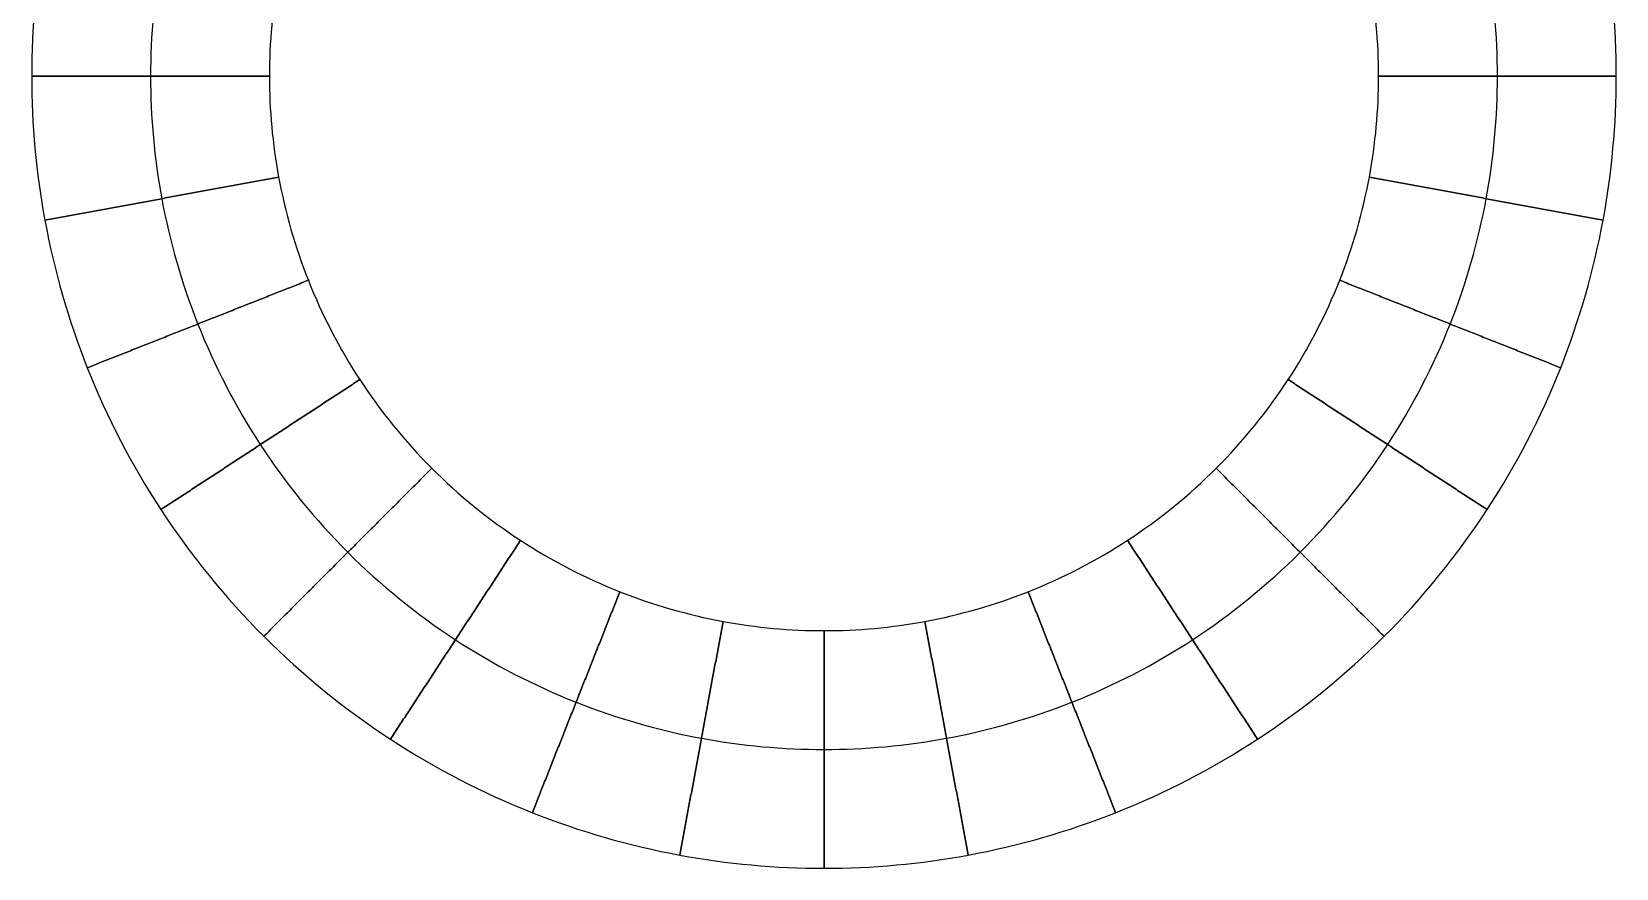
# Model space of a CAD drawing. Header units: millimetres. Extents: x 20.2 to 60.2, y 0 to 42.2.
# Drawn here: x 20.17 to 60.17, y 0 to 21.12 of the extents above; entities that cross this region are included whole.
import ezdxf

# ---------------------------------------------------------------- set-up
doc = ezdxf.new("R2010")
doc.units = ezdxf.units.MM
doc.layers.add('CHARGING$Platiene Rund Transmitter', color=178, linetype='Continuous', true_color=0x000000)

msp = doc.modelspace()

# ---------------------------------------------------------------- linework, layer by layer
at = {"layer": 'CHARGING$Platiene Rund Transmitter', "color": 86, "true_color": 0x118002}
for points in [[(40.166, 40), (41.386, 40), (43.899, 39.769), (47.626, 38.698), (51.21, 36.841), (54.409, 34.243), (57.007, 31.044), (58.864, 27.46), (59.935, 23.733), (60.278, 20), (59.935, 16.267), (58.864, 12.54), (57.007, 8.955), (54.409, 5.757), (51.21, 3.159), (47.626, 1.302), (43.899, 0.231), (40.166, -0.112), (36.433, 0.231), (32.706, 1.302), (29.121, 3.159), (25.923, 5.757), (23.325, 8.956), (21.468, 12.54), (20.396, 16.267), (20.054, 20), (20.396, 23.733), (21.468, 27.46), (23.325, 31.045), (25.923, 34.243), (29.121, 36.841), (32.705, 38.698), (36.433, 39.769), (38.946, 40), (40.166, 40)], [(40.166, 40, 1), (41.386, 40, 1), (43.899, 39.769, 1), (47.626, 38.698, 1), (51.21, 36.841, 1), (54.409, 34.243, 1), (57.007, 31.044, 1), (58.864, 27.46, 1), (59.935, 23.733, 1), (60.278, 20, 1), (59.935, 16.267, 1), (58.864, 12.54, 1), (57.007, 8.955, 1), (54.409, 5.757, 1), (51.21, 3.159, 1), (47.626, 1.302, 1), (43.899, 0.231, 1), (40.166, -0.112, 1), (36.433, 0.231, 1), (32.706, 1.302, 1), (29.121, 3.159, 1), (25.923, 5.757, 1), (23.325, 8.956, 1), (21.468, 12.54, 1), (20.396, 16.267, 1), (20.054, 20, 1), (20.396, 23.733, 1), (21.468, 27.46, 1), (23.325, 31.045, 1), (25.923, 34.243, 1), (29.121, 36.841, 1), (32.705, 38.698, 1), (36.433, 39.769, 1), (38.946, 40, 1), (40.166, 40, 1)], [(40.166, 40, 0.5), (41.386, 40, 0.5), (43.899, 39.769, 0.5), (47.626, 38.698, 0.5), (51.21, 36.841, 0.5), (54.409, 34.243, 0.5), (57.007, 31.044, 0.5), (58.864, 27.46, 0.5), (59.935, 23.733, 0.5), (60.278, 20, 0.5), (59.935, 16.267, 0.5), (58.864, 12.54, 0.5), (57.007, 8.955, 0.5), (54.409, 5.757, 0.5), (51.21, 3.159, 0.5), (47.626, 1.302, 0.5), (43.899, 0.231, 0.5), (40.166, -0.112, 0.5), (36.433, 0.231, 0.5), (32.706, 1.302, 0.5), (29.121, 3.159, 0.5), (25.923, 5.757, 0.5), (23.325, 8.956, 0.5), (21.468, 12.54, 0.5), (20.396, 16.267, 0.5), (20.054, 20, 0.5), (20.396, 23.733, 0.5), (21.468, 27.46, 0.5), (23.325, 31.045, 0.5), (25.923, 34.243, 0.5), (29.121, 36.841, 0.5), (32.705, 38.698, 0.5), (36.433, 39.769, 0.5), (38.946, 40, 0.5), (40.166, 40, 0.5)], [(40.166, 37), (41.203, 37), (43.339, 36.804), (46.507, 35.893), (49.554, 34.315), (52.272, 32.107), (54.481, 29.388), (56.059, 26.341), (56.97, 23.173), (57.261, 20), (56.97, 16.827), (56.059, 13.659), (54.481, 10.612), (52.272, 7.894), (49.554, 5.685), (46.507, 4.107), (43.339, 3.196), (40.166, 2.905), (36.993, 3.196), (33.825, 4.107), (30.778, 5.685), (28.06, 7.893), (25.851, 10.612), (24.273, 13.659), (23.362, 16.827), (23.071, 20), (23.362, 23.173), (24.273, 26.341), (25.851, 29.388), (28.059, 32.106), (30.778, 34.315), (33.825, 35.893), (36.993, 36.804), (39.129, 37), (40.166, 37)], [(40.166, 37, 1), (41.203, 37, 1), (43.339, 36.804, 1), (46.507, 35.893, 1), (49.554, 34.315, 1), (52.272, 32.107, 1), (54.481, 29.388, 1), (56.059, 26.341, 1), (56.97, 23.173, 1), (57.261, 20, 1), (56.97, 16.827, 1), (56.059, 13.659, 1), (54.481, 10.612, 1), (52.272, 7.894, 1), (49.554, 5.685, 1), (46.507, 4.107, 1), (43.339, 3.196, 1), (40.166, 2.905, 1), (36.993, 3.196, 1), (33.825, 4.107, 1), (30.778, 5.685, 1), (28.06, 7.893, 1), (25.851, 10.612, 1), (24.273, 13.659, 1), (23.362, 16.827, 1), (23.071, 20, 1), (23.362, 23.173, 1), (24.273, 26.341, 1), (25.851, 29.388, 1), (28.059, 32.106, 1), (30.778, 34.315, 1), (33.825, 35.893, 1), (36.993, 36.804, 1), (39.129, 37, 1), (40.166, 37, 1)], [(40.166, 34), (41.02, 34), (42.779, 33.839), (45.388, 33.088), (47.897, 31.789), (50.136, 29.97), (51.955, 27.731), (53.254, 25.222), (54.005, 22.613), (54.244, 20), (54.005, 17.387), (53.254, 14.778), (51.955, 12.269), (50.136, 10.03), (47.897, 8.211), (45.388, 6.912), (42.779, 6.161), (40.166, 5.922), (37.553, 6.161), (34.944, 6.912), (32.435, 8.211), (30.196, 10.03), (28.377, 12.269), (27.078, 14.778), (26.327, 17.387), (26.088, 20), (26.327, 22.613), (27.077, 25.222), (28.377, 27.731), (30.196, 29.97), (32.435, 31.789), (34.944, 33.088), (37.553, 33.839), (39.312, 34), (40.166, 34)], [(40.166, 34, 1), (41.02, 34, 1), (42.779, 33.839, 1), (45.388, 33.088, 1), (47.897, 31.789, 1), (50.136, 29.97, 1), (51.955, 27.731, 1), (53.254, 25.222, 1), (54.005, 22.613, 1), (54.244, 20, 1), (54.005, 17.387, 1), (53.254, 14.778, 1), (51.955, 12.269, 1), (50.136, 10.03, 1), (47.897, 8.211, 1), (45.388, 6.912, 1), (42.779, 6.161, 1), (40.166, 5.922, 1), (37.553, 6.161, 1), (34.944, 6.912, 1), (32.435, 8.211, 1), (30.196, 10.03, 1), (28.377, 12.269, 1), (27.078, 14.778, 1), (26.327, 17.387, 1), (26.088, 20, 1), (26.327, 22.613, 1), (27.077, 25.222, 1), (28.377, 27.731, 1), (30.196, 29.97, 1), (32.435, 31.789, 1), (34.944, 33.088, 1), (37.553, 33.839, 1), (39.312, 34, 1), (40.166, 34, 1)], [(40.166, 34, 0.5), (41.02, 34, 0.5), (42.779, 33.839, 0.5), (45.388, 33.088, 0.5), (47.897, 31.789, 0.5), (50.136, 29.97, 0.5), (51.955, 27.731, 0.5), (53.254, 25.222, 0.5), (54.005, 22.613, 0.5), (54.244, 20, 0.5), (54.005, 17.387, 0.5), (53.254, 14.778, 0.5), (51.955, 12.269, 0.5), (50.136, 10.03, 0.5), (47.897, 8.211, 0.5), (45.388, 6.912, 0.5), (42.779, 6.161, 0.5), (40.166, 5.922, 0.5), (37.553, 6.161, 0.5), (34.944, 6.912, 0.5), (32.435, 8.211, 0.5), (30.196, 10.03, 0.5), (28.377, 12.269, 0.5), (27.078, 14.778, 0.5), (26.327, 17.387, 0.5), (26.088, 20, 0.5), (26.327, 22.613, 0.5), (27.077, 25.222, 0.5), (28.377, 27.731, 0.5), (30.196, 29.97, 0.5), (32.435, 31.789, 0.5), (34.944, 33.088, 0.5), (37.553, 33.839, 0.5), (39.312, 34, 0.5), (40.166, 34, 0.5)]]:
    msp.add_open_spline(points, degree=3, knots=[0, 0, 0, 0, 2.996669, 6.173385, 9.482612, 12.862313, 16.242013, 19.55124, 22.727957, 25.724626, 28.721294, 31.898011, 35.207238, 38.586938, 41.966639, 45.275866, 48.452582, 51.449251, 54.44592, 57.622636, 60.931863, 64.311564, 67.691265, 71.000491, 74.177208, 77.173877, 80.170545, 83.347262, 86.656489, 90.036189, 93.41589, 96.725117, 99.901833, 102.898502, 102.898502, 102.898502, 102.898502], dxfattribs=at)
for points in [[(26.166, 20), (23.166, 20), (20.166, 20)], [(20.166, 20), (20.166, 20, 0.5), (20.166, 20, 1)], [(20.166, 20, 1), (23.166, 20, 1), (26.166, 20, 1)], [(26.166, 20, 1), (26.166, 20, 0.5), (26.166, 20)], [(54.166, 20, 1), (54.166, 20, 0.5), (54.166, 20)], [(54.166, 20), (57.166, 20), (60.166, 20)], [(60.166, 20, 1), (57.166, 20, 1), (54.166, 20, 1)], [(60.166, 20), (60.166, 20, 0.5), (60.166, 20, 1)], [(26.4, 17.453), (23.45, 16.907), (20.5, 16.361)], [(20.5, 16.361, 1), (23.45, 16.907, 1), (26.4, 17.453, 1)], [(26.4, 17.453, 1), (26.4, 17.453, 0.5), (26.4, 17.453)], [(53.932, 17.453, 1), (53.932, 17.453, 0.5), (53.932, 17.453)], [(53.932, 17.453), (56.882, 16.907), (59.832, 16.361)], [(59.832, 16.361, 1), (56.882, 16.907, 1), (53.932, 17.453, 1)], [(20.5, 16.361), (20.5, 16.361, 0.5), (20.5, 16.361, 1)], [(59.832, 16.361), (59.832, 16.361, 0.5), (59.832, 16.361, 1)], [(27.149, 14.847), (24.36, 13.742), (21.57, 12.638)], [(21.57, 12.638, 1), (24.36, 13.742, 1), (27.149, 14.847, 1)], [(27.149, 14.847, 1), (27.149, 14.847, 0.5), (27.149, 14.847)], [(53.183, 14.847, 1), (53.183, 14.847, 0.5), (53.183, 14.847)], [(53.183, 14.847), (55.972, 13.742), (58.762, 12.638)], [(58.762, 12.638, 1), (55.972, 13.742, 1), (53.183, 14.847, 1)], [(21.57, 12.638), (21.57, 12.638, 0.5), (21.57, 12.638, 1)], [(58.762, 12.638), (58.762, 12.638, 0.5), (58.762, 12.638, 1)], [(28.448, 12.339), (25.937, 10.697), (23.426, 9.056)], [(23.426, 9.056, 1), (25.937, 10.697, 1), (28.448, 12.339, 1)], [(28.448, 12.339, 1), (28.448, 12.339, 0.5), (28.448, 12.339)], [(51.884, 12.339, 1), (51.884, 12.339, 0.5), (51.884, 12.339)], [(51.884, 12.339), (54.395, 10.697), (56.906, 9.056)], [(56.906, 9.056, 1), (54.395, 10.697, 1), (51.884, 12.339, 1)], [(30.266, 10.1), (28.145, 7.979), (26.024, 5.858)], [(26.024, 5.858, 1), (28.145, 7.979, 1), (30.266, 10.1, 1)], [(30.266, 10.1, 1), (30.266, 10.1, 0.5), (30.266, 10.1)], [(50.065, 10.101, 1), (50.065, 10.101, 0.5), (50.065, 10.101)], [(50.065, 10.101), (52.187, 7.979), (54.308, 5.858)], [(54.308, 5.858, 1), (52.187, 7.979, 1), (50.065, 10.101, 1)], [(23.426, 9.056), (23.426, 9.056, 0.5), (23.426, 9.056, 1)], [(56.906, 9.056), (56.906, 9.056, 0.5), (56.906, 9.056, 1)], [(32.505, 8.282), (30.863, 5.771), (29.222, 3.26)], [(29.222, 3.26, 1), (30.863, 5.771, 1), (32.505, 8.282, 1)], [(32.505, 8.282, 1), (32.505, 8.282, 0.5), (32.505, 8.282)], [(47.827, 8.282, 1), (47.827, 8.282, 0.5), (47.827, 8.282)], [(47.827, 8.282), (49.469, 5.771), (51.11, 3.26)], [(51.11, 3.26, 1), (49.469, 5.771, 1), (47.827, 8.282, 1)], [(35.013, 6.983), (33.908, 4.194), (32.804, 1.404)], [(32.804, 1.404, 1), (33.908, 4.194, 1), (35.013, 6.983, 1)], [(35.013, 6.983, 1), (35.013, 6.983, 0.5), (35.013, 6.983)], [(45.319, 6.983, 1), (45.319, 6.983, 0.5), (45.319, 6.983)], [(45.319, 6.983), (46.424, 4.194), (47.528, 1.404)], [(47.528, 1.404, 1), (46.424, 4.194, 1), (45.319, 6.983, 1)], [(37.619, 6.234), (37.073, 3.284), (36.527, 0.334)], [(36.527, 0.334, 1), (37.073, 3.284, 1), (37.619, 6.234, 1)], [(37.619, 6.234, 1), (37.619, 6.234, 0.5), (37.619, 6.234)], [(42.713, 6.234, 1), (42.713, 6.234, 0.5), (42.713, 6.234)], [(42.713, 6.234), (43.259, 3.284), (43.805, 0.334)], [(43.805, 0.334, 1), (43.259, 3.284, 1), (42.713, 6.234, 1)], [(26.024, 5.858), (26.024, 5.858, 0.5), (26.024, 5.858, 1)], [(40.166, 6, 1), (40.166, 6, 0.5), (40.166, 6)], [(40.166, 6), (40.166, 3), (40.166, 0)], [(40.166, 0, 1), (40.166, 3, 1), (40.166, 6, 1)], [(54.308, 5.858), (54.308, 5.858, 0.5), (54.308, 5.858, 1)], [(29.222, 3.26), (29.222, 3.26, 0.5), (29.222, 3.26, 1)], [(51.11, 3.26), (51.11, 3.26, 0.5), (51.11, 3.26, 1)], [(32.804, 1.404), (32.804, 1.404, 0.5), (32.804, 1.404, 1)], [(47.528, 1.404), (47.528, 1.404, 0.5), (47.528, 1.404, 1)], [(36.527, 0.334), (36.527, 0.334, 0.5), (36.527, 0.334, 1)], [(43.805, 0.334), (43.805, 0.334, 0.5), (43.805, 0.334, 1)], [(40.166, 0), (40.166, 0, 0.5), (40.166, 0, 1)]]:
    msp.add_open_spline(points, degree=2, dxfattribs=at)

doc.saveas('drawing.dxf')
